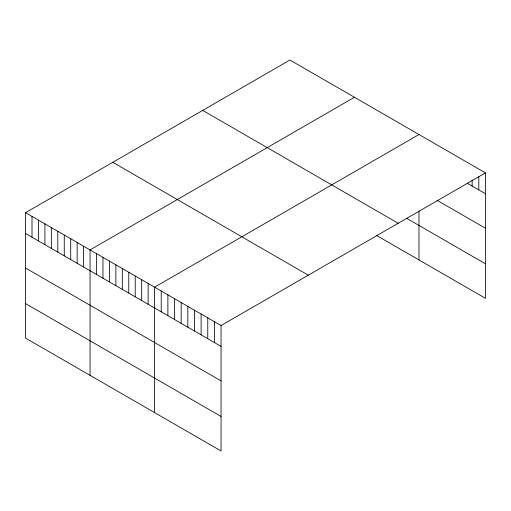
<?xml version="1.0" encoding="UTF-8"?>
<svg xmlns="http://www.w3.org/2000/svg" width="511" height="511" viewBox="0 0 511 511"><rect width="100%" height="100%" fill="white"/><g stroke="black" fill="none" stroke-linecap="round" stroke-linejoin="round"><path stroke-width="0.77" d="M25.55 212.678L221.052 325.552L221.052 450.97L25.55 338.103L25.55 212.678L289.948 60.03L485.45 172.897L485.45 298.322L376.396 235.36M354.462 97.275L90.064 249.924L90.064 375.349M418.982 134.521L154.584 287.176L154.584 412.594M221.052 325.552L485.45 172.897M467.501 183.36L485.45 193.72M436.924 200.223L485.45 228.238M406.724 218.35L485.45 263.804M202.695 110.402L398.197 223.275M112.803 162.3L308.305 275.174M25.55 233.501L221.052 346.369M25.55 268.02L221.052 380.887M25.55 303.579L221.052 416.452M478.801 176.774L478.801 189.881M472.158 179.878L472.158 186.049M418.982 211.203L418.982 259.946M214.403 321.713L214.403 342.53M207.76 317.874L207.76 338.697M201.11 314.035L201.11 334.858M194.461 310.196L194.461 331.019M187.818 306.364L187.818 327.181M181.169 302.525L181.169 323.342M174.519 298.686L174.519 319.509M167.876 294.847L167.876 315.67M161.227 291.008L161.227 311.831M148.133 283.445L148.133 304.269M141.681 279.721L141.681 300.545M135.223 275.997L135.223 296.821M128.772 272.274L128.772 293.097M122.321 268.55L122.321 289.373M115.869 264.826L115.869 285.643M109.418 261.102L109.418 281.919M102.966 257.372L102.966 278.195M96.515 253.648L96.515 274.471M83.612 246.2L83.612 267.023M77.161 242.476L77.161 263.299M70.71 238.752L70.71 259.569M64.258 235.028L64.258 255.845M57.807 231.304L57.807 252.121M51.356 227.574L51.356 248.397M44.904 223.85L44.904 244.673M38.453 220.126L38.453 240.949M32.001 216.402L32.001 237.225"/></g></svg>
